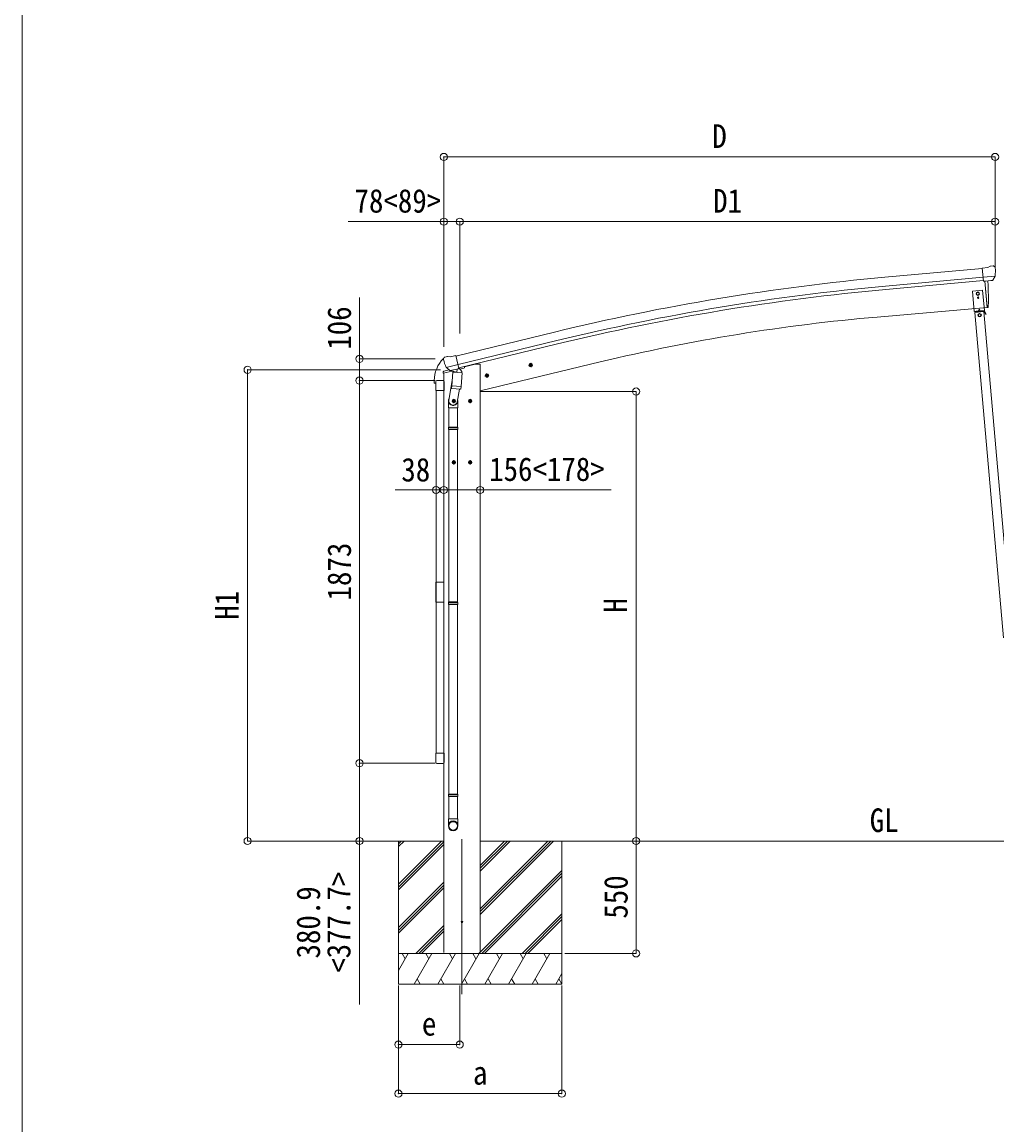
# Model space of a CAD drawing. Units: millimetres at full size, sheet at 1:35. Extents: x -9783 to 9892, y -6828 to 6752.
# Drawn here: x -9783 to -5010, y -2107 to 3291 of the extents above; entities that cross this region are included whole.
import ezdxf
from ezdxf.enums import TextEntityAlignment as Align

# ---------------------------------------------------------------- set-up
doc = ezdxf.new("R2010")
doc.units = ezdxf.units.MM
doc.header["$LTSCALE"] = 35
doc.header["$PDMODE"] = 32
doc.header["$PDSIZE"] = 35
for name, color, linetype, lineweight in [('0-0_0', 7, 'Continuous', 9), ('0-1_本体', 4, 'Continuous', 9), ('0-2_部品', 7, 'Continuous', 9), ('0-8_PARTS2', 2, 'Continuous', 9), ('0-A_寸法', 4, 'Continuous', 9), ('1-1_GLASS', 4, 'Continuous', 9), ('1-2_GLASS_SEAL', 7, 'Continuous', 9), ('1-A', 6, 'Continuous', 9), ('F-0_240', 7, 'Continuous', 9)]:
    doc.layers.add(name, color=color, linetype=linetype, lineweight=lineweight)
doc.styles.add('ＭＳ ゴシック', font='')
doc.styles.get('ＭＳ ゴシック').set_extended_font_data('MS Gothic')

msp = doc.modelspace()

# ---------------------------------------------------------------- linework, layer by layer
at = {"layer": '0-0_0'}
for p, q in [((-8314.55, -717.27), (-7718.21, -717.27)), ((-7940.46, -717.27), (-7940.46, -1417.27)), ((-7940.46, -928.5), (-7729.23, -717.27)), ((-7940.46, -744.66), (-7913.08, -717.27)), ((-7940.46, -730.51), (-7927.22, -717.27)), ((-7940.46, -942.64), (-7718.21, -720.4)), ((-7940.46, -956.79), (-7718.21, -734.54)), ((-7540.21, -1077.03), (-7180.45, -717.27)), ((-7540.21, -1048.75), (-7208.73, -717.27)), ((-7540.21, -1062.89), (-7194.59, -717.27)), ((-7540.21, -864.9), (-7392.58, -717.27)), ((-7540.21, -850.76), (-7406.72, -717.27)), ((-7540.21, -836.62), (-7420.87, -717.27)), ((-7540.21, -717.27), (-4673.88, -717.27)), ((-7140.46, -717.27), (-7140.46, -1417.27)), ((-7546.61, -1267.27), (-7140.46, -861.13)), ((-7532.46, -1267.27), (-7140.46, -875.28)), ((-7518.32, -1267.27), (-7140.46, -889.42)), ((-7940.46, -1140.63), (-7718.21, -918.38)), ((-7940.46, -1154.77), (-7718.21, -932.53)), ((-7940.46, -1168.92), (-7718.21, -946.67)), ((-7334.47, -1267.27), (-7140.46, -1073.27)), ((-7854.97, -1267.27), (-7718.21, -1130.52)), ((-7320.33, -1267.27), (-7140.46, -1087.41)), ((-7306.19, -1267.27), (-7140.46, -1101.55)), ((-7840.83, -1267.27), (-7718.21, -1144.66)), ((-7826.69, -1267.27), (-7718.21, -1158.8)), ((-7140.46, -1267.27), (-7940.46, -1267.27)), ((-7940.46, -1351.1), (-7892.06, -1267.27)), ((-7907.07, -1293.25), (-7922.07, -1267.27)), ((-7863.2, -1417.27), (-7776.59, -1267.27)), ((-7791.6, -1293.26), (-7806.6, -1267.27)), ((-7747.73, -1417.27), (-7661.12, -1267.27)), ((-7676.13, -1293.26), (-7691.13, -1267.27)), ((-7632.26, -1417.27), (-7545.65, -1267.27)), ((-7560.66, -1293.25), (-7575.66, -1267.27)), ((-7516.79, -1417.27), (-7430.18, -1267.27)), ((-7445.18, -1293.25), (-7460.19, -1267.27)), ((-7401.32, -1417.27), (-7314.71, -1267.27)), ((-7344.71, -1267.27), (-7329.71, -1293.25)), ((-7285.85, -1417.27), (-7199.24, -1267.27)), ((-7214.24, -1293.25), (-7229.24, -1267.27)), ((-7848.2, -1391.29), (-7833.2, -1417.27)), ((-7732.73, -1391.29), (-7717.73, -1417.27)), ((-7617.26, -1391.29), (-7602.26, -1417.27)), ((-7501.79, -1391.29), (-7486.79, -1417.27)), ((-7386.32, -1391.29), (-7371.32, -1417.27)), ((-7270.85, -1391.29), (-7255.85, -1417.27)), ((-7170.38, -1417.27), (-7140.46, -1365.46)), ((-7155.38, -1391.29), (-7140.38, -1417.27)), ((-7940.46, -1417.27), (-7140.46, -1417.27))]:
    msp.add_line(p, q, dxfattribs=at)
at = {"layer": '0-1_本体'}
for p, q in [((-5081.9, 2085.43), (-5559.42, 2042.22)), ((-5078.14, 2042.43), (-5555.53, 1999.24)), ((-5076.68, 2025.66), (-5554.01, 1982.47)), ((-5069.44, 2023.27), (-5058.19, 1894.67)), ((-5058.19, 1894.67), (-5596.13, 1847.6)), ((-7658.74, 1656.61), (-7175.87, 1774.09)), ((-7648.67, 1614.64), (-7165.66, 1732.11)), ((-7644.74, 1598.27), (-7161.68, 1715.75)), ((-6952.13, 1627.65), (-7540.18, 1486.47)), ((-7718.21, -1263.54), (-7718.21, 1573.02)), ((-7616.22, 1603.98), (-7564.21, 1616.46)), ((-7540.21, 1616.46), (-7564.21, 1616.46)), ((-7540.21, 1616.46), (-7540.21, -1263.54))]:
    msp.add_line(p, q, dxfattribs=at)
at = {"layer": '0-1_本体', "color": 6}
for p, q in [((-8131.07, 1642.62), (-8131.07, 1536.62)), ((-8131.07, -336.38), (-8131.07, 1536.62)), ((-7718.21, 1001.09), (-7756.22, 1001.09)), ((-6776.7, -717.27), (-6776.7, -1267.27))]:
    msp.add_line(p, q, dxfattribs=at)
at = {"layer": '0-1_本体'}
for centre, radius, start, end in [((-4563.29, -8967.78), 11054.98, 95.16866, 103.66973), ((-4563.29, -8967.78), 11011.82, 95.16974, 103.66973), ((-4563.29, -8967.78), 10994.98, 95.16974, 103.66973), ((-4797.12, -7368.05), 9250.23, 94.95525, 103.47191)]:
    msp.add_arc(centre, radius, start, end, dxfattribs=at)
at = {"layer": '0-2_部品'}
for p, q in [((-5055.5, 2089.64), (-5082.07, 2087.32)), ((-5076.41, 2022.66), (-5082.07, 2087.32)), ((-5055.5, 2089.64), (-5043.78, 2096.41)), ((-5028.88, 2098), (-5042.55, 2096.8)), ((-5019.75, 2092.24), (-5025.23, 2096.84)), ((-5018.68, 2090.2), (-5018.57, 2088.86)), ((-5019.21, 2047.35), (-5078.12, 2042.2)), ((-5066.45, 2023.53), (-5076.41, 2022.66)), ((-5058.39, 1896.94), (-5069.44, 2023.27)), ((-5032.85, 2026.47), (-5040.55, 2025.8)), ((-5030.46, 2027.87), (-5019.52, 2046.81)), ((-5058.15, 1894.17), (-5058.39, 1896.94)), ((-5055.53, 1894.56), (-5058.15, 1894.17)), ((-7720.2, 1641.03), (-7719.93, 1639.88)), ((-7715.98, 1649.61), (-7719.84, 1643.31)), ((-7712.89, 1651.86), (-7699.7, 1655.02)), ((-7685.15, 1652.35), (-7698.41, 1655.05)), ((-7685.15, 1652.35), (-7659.21, 1658.57)), ((-7290.85, 1619.76), (-7298.15, 1618.01)), ((-7290.65, 1602.84), (-7295.32, 1622.29)), ((-7285.68, 1614.31), (-7290.85, 1619.76)), ((-7720.78, 1572.41), (-7677.75, 1582.73)), ((-7720.78, 1579.3), (-7720.78, 1572.41)), ((-7692.32, 1588.49), (-7718.48, 1582.21)), ((-7706.15, 1600.73), (-7648.64, 1614.53)), ((-7689.3, 1585.82), (-7705.67, 1600.31)), ((-7686.59, 1585.25), (-7679.07, 1587.05)), ((-7685.75, 1585.36), (-7684.22, 1585.72)), ((-7684.22, 1585.72), (-7647.52, 1594.53)), ((-7682.38, 1585.49), (-7682.43, 1584.75)), ((-7681.68, 1583.71), (-7655.86, 1577.28)), ((-7674.76, 1578.37), (-7679.43, 1511.53)), ((-7629.07, 1575.17), (-7674.76, 1578.37)), ((-7672.98, 1581.55), (-7673.21, 1578.26)), ((-7653.47, 1592.71), (-7654.49, 1578.1)), ((-7647.52, 1594.53), (-7645.99, 1594.9)), ((-7644.43, 1597.01), (-7643.49, 1596.94)), ((-7643.49, 1596.94), (-7630.18, 1581.62)), ((-7639.19, 1591.99), (-7620.06, 1596.59)), ((-7633.75, 1508.33), (-7629.07, 1575.17)), ((-7630.18, 1581.62), (-7630.62, 1575.28)), ((-7616.22, 1605.2), (-7616.22, 1601.45)), ((-7512.08, 1566.65), (-7514.22, 1559.45)), ((-7504.79, 1568.4), (-7512.08, 1566.65)), ((-7504.58, 1551.48), (-7509.25, 1570.93)), ((-7499.62, 1562.95), (-7504.79, 1568.4)), ((-7302.71, 1610.23), (-7283.26, 1614.9)), ((-7298.15, 1618.01), (-7300.28, 1610.81)), ((-7287.82, 1607.12), (-7285.68, 1614.31)), ((-7677.7, 1536.3), (-7693.62, 1440.13)), ((-7680.29, 1499.06), (-7679.42, 1511.53)), ((-7633.75, 1508.33), (-7679.43, 1511.53)), ((-7516.64, 1558.87), (-7497.19, 1563.54)), ((-7501.75, 1555.76), (-7499.62, 1562.95)), ((-7679.9, 1497.71), (-7679.9, 1497.71)), ((-7678.45, 1496.93), (-7636.75, 1494.01)), ((-7642.18, 1494.39), (-7652.91, 1430.8)), ((-7633.76, 1508.34), (-7634.65, 1495.64)), ((-7695.77, 1402.96), (-7695.77, 1437.32)), ((-7659.21, 1436.22), (-7679.21, 1436.22)), ((-7669.21, 1443.73), (-7675.71, 1439.98)), ((-7675.71, 1439.98), (-7675.71, 1432.47)), ((-7675.71, 1432.47), (-7669.21, 1428.72)), ((-7669.21, 1426.22), (-7669.21, 1446.22)), ((-7662.71, 1439.98), (-7669.21, 1443.73)), ((-7649.77, 1437.62), (-7649.77, 1402.96)), ((-7579.21, 1436.22), (-7599.21, 1436.22)), ((-7589.21, 1443.73), (-7595.71, 1439.98)), ((-7595.71, 1439.98), (-7595.71, 1432.47)), ((-7595.71, 1432.47), (-7589.21, 1428.72)), ((-7589.21, 1426.22), (-7589.21, 1446.22)), ((-7582.71, 1439.98), (-7589.21, 1443.73)), ((-7649.77, 1402.96), (-7695.77, 1402.96)), ((-7693.77, 1402.96), (-7693.77, 1308.96)), ((-7651.77, 1402.96), (-7651.77, 1308.96)), ((-7695.77, 1306.96), (-7694.77, 1308.96)), ((-7649.77, 1306.96), (-7695.77, 1306.96)), ((-7649.77, 1298.96), (-7695.77, 1298.96)), ((-7650.77, 1308.96), (-7694.77, 1308.96)), ((-7650.77, 1296.96), (-7694.77, 1296.96)), ((-7693.77, 1296.96), (-7693.77, 452.78)), ((-7651.77, 1296.96), (-7651.77, 452.78)), ((-7649.77, 1306.96), (-7650.77, 1308.96)), ((-7649.77, 1298.96), (-7650.77, 1296.96)), ((-7649.77, 1306.96), (-7649.77, 1298.96)), ((-7659.21, 1136.22), (-7679.21, 1136.22)), ((-7669.21, 1143.73), (-7675.71, 1139.98)), ((-7675.71, 1139.98), (-7675.71, 1132.47)), ((-7669.21, 1126.22), (-7669.21, 1146.22)), ((-7662.71, 1139.98), (-7669.21, 1143.73)), ((-7579.21, 1136.22), (-7599.21, 1136.22)), ((-7589.21, 1143.73), (-7595.71, 1139.98)), ((-7595.71, 1139.98), (-7595.71, 1132.47)), ((-7589.21, 1126.22), (-7589.21, 1146.22)), ((-7582.71, 1139.98), (-7589.21, 1143.73)), ((-7675.71, 1132.47), (-7669.21, 1128.72)), ((-7595.71, 1132.47), (-7589.21, 1128.72)), ((-7695.77, 450.78), (-7694.77, 452.78)), ((-7649.77, 450.78), (-7695.77, 450.78)), ((-7649.77, 442.78), (-7695.77, 442.78)), ((-7650.77, 452.78), (-7694.77, 452.78)), ((-7650.77, 440.78), (-7694.77, 440.78)), ((-7693.77, 440.78), (-7693.77, -487.41)), ((-7651.77, 440.78), (-7651.77, -487.41)), ((-7649.77, 450.78), (-7650.77, 452.78)), ((-7649.77, 442.78), (-7650.77, 440.78)), ((-7649.77, 450.78), (-7649.77, 442.78)), ((-7695.77, -489.41), (-7694.77, -487.41)), ((-7649.77, -489.41), (-7695.77, -489.41)), ((-7649.77, -497.41), (-7695.77, -497.41)), ((-7650.77, -487.41), (-7694.77, -487.41)), ((-7650.77, -499.41), (-7694.77, -499.41)), ((-7693.77, -499.41), (-7693.77, -609.41)), ((-7651.77, -499.41), (-7651.77, -609.41)), ((-7649.77, -489.41), (-7650.77, -487.41)), ((-7649.77, -497.41), (-7650.77, -499.41)), ((-7649.77, -489.41), (-7649.77, -497.41)), ((-7695.77, -643.55), (-7695.77, -609.41)), ((-7649.77, -609.41), (-7695.77, -609.41)), ((-7649.77, -643.55), (-7649.77, -609.41))]:
    msp.add_line(p, q, dxfattribs=at)
for points in [[(-5066.45, 2023.53), (-5066.18, 2023.46), (-5040.81, 2025.68), (-5040.55, 2025.8)], [(-5052.99, 1897.39), (-5052.15, 1923.02), (-5051.96, 1949.52), (-5052.43, 1976), (-5053.57, 2002.48), (-5055.07, 2024.43)], [(-5019.13, 2047.99), (-5019.42, 2047), (-5019.52, 2046.81)], [(-7653.79, 1593.12), (-7644.06, 1595.46), (-7659.21, 1658.57)], [(-7706.42, 1601.3), (-7705.83, 1600.46), (-7705.67, 1600.31)], [(-7653.79, 1593.12), (-7654.02, 1592.97), (-7678.79, 1587.03), (-7679.07, 1587.05)], [(-7300.28, 1610.81), (-7295.11, 1605.37), (-7287.82, 1607.12)], [(-7514.22, 1559.45), (-7509.05, 1554.01), (-7501.75, 1555.76)], [(-7669.21, 1428.72), (-7662.71, 1432.47), (-7662.71, 1439.98)], [(-7589.21, 1428.72), (-7582.71, 1432.47), (-7582.71, 1439.98)], [(-7695.77, 1306.96), (-7695.77, 1298.96), (-7694.77, 1296.96)], [(-7669.21, 1128.72), (-7662.71, 1132.47), (-7662.71, 1139.98)], [(-7589.21, 1128.72), (-7582.71, 1132.47), (-7582.71, 1139.98)], [(-7695.77, 450.78), (-7695.77, 442.78), (-7694.77, 440.78)], [(-7695.77, -489.41), (-7695.77, -497.41), (-7694.77, -499.41)]]:
    msp.add_lwpolyline(points, dxfattribs=at)
for centre, radius in [((-5104.22, 1961.81), 6.5), ((-7292.98, 1612.56), 8.5), ((-7292.98, 1612.56), 7.7), ((-7506.92, 1561.2), 8.5), ((-7506.92, 1561.2), 7.7), ((-7506.92, 1561.2), 6.5), ((-7292.98, 1612.56), 6.5), ((-7669.21, 1436.22), 8.5), ((-7669.21, 1436.22), 7.7), ((-7669.21, 1436.22), 6.5), ((-7589.21, 1436.22), 8.5), ((-7589.21, 1436.22), 7.7), ((-7589.21, 1436.22), 6.5), ((-7669.21, 1136.22), 8.5), ((-7669.21, 1136.22), 7.7), ((-7669.21, 1136.22), 6.5), ((-7589.21, 1136.22), 8.5), ((-7589.21, 1136.22), 7.7), ((-7589.21, 1136.22), 6.5), ((-7629.21, -1113.54), 4.5)]:
    msp.add_circle(centre, radius, dxfattribs=at)
for centre, radius, start, end in [((-5042.28, 2093.81), 3, 95, 120), ((-5028.45, 2093.01), 5, 50.00648, 94.99352), ((-5220.19, 2071.22), 202.4, 353.4085, 5), ((-5055.98, 1897.53), 3, 278.50322, 357.46219), ((-7523.12, 1687.13), 202.4, 193.5, 205.09125), ((-7711.72, 1647), 5, 103.5, 148.5), ((-7699, 1652.11), 3, 78.5, 103.5), ((-7717.78, 1579.3), 3, 103.5, 180), ((-7685.87, 1585.84), 0.5, 248.23754, 283.5), ((-7682.88, 1585.53), 0.5, 356, 103.5), ((-7681.44, 1584.68), 1, 176, 256), ((-7655.51, 1578.25), 1.03, 250.03897, 351.96569), ((-7652.87, 1592.63), 0.604, 100.59842, 172.20595), ((-7646.1, 1595.39), 0.5, 283.5, 318.76246), ((-7621.22, 1601.45), 5, 283.5, 0), ((-7678.35, 1498.89), 1.95, 175.04017, 217.47766), ((-7678.31, 1498.92), 2, 217.40962, 266), ((-7636.61, 1496), 2, 266, 349.46843), ((-7665.77, 1437.32), 30, 177.45142, 180)]:
    msp.add_arc(centre, radius, start, end, dxfattribs=at)
for centre, major_axis, ratio, start_param, end_param in [((-5014.36, 2094.25), (-15.35, 3.44), 0.101033, 5.9751426, 5.9753737), ((-5021.68, 2089.95), (2.71, -1.31), 0.997474, 0.5366567, 1.3225652), ((-5033.11, 2029.46), (1.62, -2.54), 0.997631, 5.8041905, 5.8929484), ((-5033.18, 2029.57), (-3.5, 2.17), 0.650902, 2.1145521, 2.1873627), ((-5033.06, 2029.38), (1.62, -2.54), 0.997631, 5.965759, 6.7621801), ((-7717.28, 1641.75), (-1.57, -2.57), 0.99628, 4.712389, 5.4996506), ((-7687.31, 1588.07), (-0.73, -2.92), 0.997631, 5.8041905, 6.6006116), ((-7687.25, 1588.3), (2.63, 3.16), 0.650902, 4.0958226, 4.1686332), ((-7687.28, 1588.17), (-0.73, -2.92), 0.997631, 0.3902369, 0.4789948), ((-7672.77, 1437.62), (23, 0), 0.996195, 2.5560258, 6.5663028), ((-7672.77, 1437.62), (21, 0), 0.996195, 2.9349147, 5.9512394), ((-7672.77, -641.81), (-23, 0), 0.996195, 3.1415927, 6.2831853), ((-7672.77, -643.55), (-23, 0), 0.996195, 3.1415927, 6.2831853), ((-7672.77, -643.55), (0, -23.43), 0.981806, 4.712389, 7.8539816)]:
    msp.add_ellipse(centre, major_axis=major_axis, ratio=ratio, start_param=start_param, end_param=end_param, dxfattribs=at)
msp.add_ellipse((-7672.77, -643.55), major_axis=(21, 0), ratio=0.996195, dxfattribs=at)
at = {"layer": '0-8_PARTS2'}
msp.add_line((-7629.21, -708.06), (-7629.21, -1467.27), dxfattribs=at)
at = {"layer": '0-A_寸法', "color": 6}
for p, q in [((-7718.21, 2631.08), (-7718.21, 2314.47)), ((-7718.21, 2631.08), (-5019.21, 2631.08)), ((-5019.21, 2631.08), (-5019.21, 2314.47)), ((-7718.21, 2314.47), (-8186.32, 2314.47)), ((-7718.21, 2314.47), (-7718.21, 1702.24)), ((-7718.21, 2314.47), (-7640.21, 2314.47)), ((-7640.21, 2314.47), (-7640.21, 1766.61)), ((-7640.21, 2314.47), (-5019.21, 2314.47)), ((-5019.21, 2314.47), (-5019.21, 2085.46)), ((-8678.79, 1589.13), (-7733.7, 1589.13)), ((-8678.79, -717.27), (-8678.79, 1589.13)), ((-7540.21, 1001.09), (-7718.21, 1001.09)), ((-7540.21, 1001.09), (-6899.48, 1001.09)), ((-8678.79, -717.27), (-7950.67, -717.27)), ((-8130.82, -717.27), (-8130.82, -1517.27)), ((-7940.46, -1953.64), (-7940.46, -1424.69)), ((-7940.46, -1713.66), (-7940.46, -1424.69)), ((-7640.21, -1713.66), (-7640.21, -1424.69)), ((-7140.46, -1953.64), (-7140.46, -1424.69)), ((-7640.21, -1713.66), (-7940.46, -1713.66)), ((-7940.46, -1953.64), (-7140.46, -1953.64))]:
    msp.add_line(p, q, dxfattribs=at)
at = {"layer": '0-A_寸法'}
for p, q in [((-5103.7, 1942.32), (-5104.52, 1942.33)), ((-5101.25, 1941.46), (-5100.43, 1941.44)), ((-5074.46, 1874.07), (-5118.29, 1870.24)), ((-5118.26, 1870.23), (-4978.38, 277.11)), ((-5073.54, 1877.16), (-5117.06, 1873.36)), ((-5116.79, 1870.37), (-5117.06, 1873.36)), ((-5102.35, 1871.63), (-5102.61, 1874.62)), ((-5102.39, 1872.13), (-5090.44, 1873.17)), ((-5097.55, 1885.57), (-5101.68, 1876.71)), ((-5097.55, 1885.57), (-5091.94, 1877.56)), ((-5090.39, 1872.68), (-5090.66, 1875.67)), ((-5075.95, 1873.94), (-5076.21, 1876.93)), ((-5075.99, 1874.44), (-5073.32, 1874.67)), ((-5074.43, 1874.08), (-4934.55, 280.95)), ((-5062.84, 1862.09), (-5070.68, 1875.67)), ((-5067.51, 1865.17), (-5065.34, 1866.42))]:
    msp.add_line(p, q, dxfattribs=at)
for points in [[(-5071.9, 1879.31), (-5080.62, 1978.93), (-5130.43, 1974.58), (-5121.71, 1874.96)], [(-5104.22, 1969.32), (-5110.72, 1965.56), (-5110.72, 1958.06), (-5104.22, 1954.31), (-5097.72, 1958.06), (-5097.72, 1965.56)], [(-5081.69, 1876.45), (-5111.58, 1873.84), (-5111.75, 1875.83), (-5081.86, 1878.44)], [(-5094.98, 1863.72), (-5101.48, 1859.97), (-5101.48, 1852.46), (-5094.98, 1848.71), (-5088.48, 1852.46), (-5088.48, 1859.97)]]:
    msp.add_lwpolyline(points, close=True, dxfattribs=at)
for points in [[(-5102.04, 1943.11), (-5102.03, 1943.93), (-5102.85, 1943.94), (-5102.86, 1943.12)], [(-5104.52, 1942.33), (-5104.53, 1941.51), (-5103.71, 1941.5)], [(-5102.9, 1940.66), (-5102.92, 1939.84), (-5102.1, 1939.83), (-5102.08, 1940.65)], [(-5100.43, 1941.44), (-5100.42, 1942.26), (-5101.24, 1942.28)], [(-5062.84, 1862.09), (-5065.01, 1860.84), (-5072.85, 1874.42)]]:
    msp.add_lwpolyline(points, dxfattribs=at)
for centre, radius in [((-5104.22, 1961.81), 8.5), ((-5104.22, 1961.81), 7.7), ((-5102.47, 1941.89), 3.75), ((-5094.98, 1856.21), 8.5), ((-5094.98, 1856.21), 7.7), ((-5094.98, 1856.21), 6.5)]:
    msp.add_circle(centre, radius, dxfattribs=at)
for centre, radius, start, end in [((-5103.72, 1940.68), 0.82, 359, 89), ((-5103.68, 1943.14), 0.82, 269, 359), ((-5101.26, 1940.64), 0.82, 89, 179), ((-5101.22, 1943.1), 0.82, 179, 269), ((-5073.28, 1874.17), 3, 30, 95), ((-5073.28, 1874.17), 0.5, 30, 95)]:
    msp.add_arc(centre, radius, start, end, dxfattribs=at)
at = {"layer": '0-A_寸法', "color": 6}
for p in [(-7718.21, 2631.08), (-5019.21, 2631.08), (-7718.21, 2314.47), (-7640.21, 2314.47), (-5019.21, 2314.47), (-8678.79, 1589.13), (-7718.21, 1001.09), (-7540.21, 1001.09), (-8678.79, -717.27), (-8130.82, -717.27), (-7940.46, -1713.66), (-7640.21, -1713.66), (-7940.46, -1953.64), (-7140.46, -1953.64)]:
    msp.add_point(p, dxfattribs=at)
at = {"layer": '1-1_GLASS'}
for p, q in [((-7756.22, 1488.12), (-7756.22, -287.88)), ((-7718.21, 1488.12), (-7718.21, -287.88))]:
    msp.add_line(p, q, dxfattribs=at)
at = {"layer": '1-2_GLASS_SEAL'}
for p, q in [((-7764.72, 1536.6), (-7764.72, 1524.85)), ((-7764.22, 1524.35), (-7757.96, 1524.35)), ((-7757.46, 1531.61), (-7757.46, 1524.85)), ((-7757.22, 1488.12), (-7757.22, 1531.82)), ((-7751.72, 1537.32), (-7722.72, 1537.32)), ((-7751.46, 1537.61), (-7718.21, 1537.61)), ((-7717.22, 1531.82), (-7717.22, 1488.12)), ((-7717.22, 1488.12), (-7757.22, 1488.12)), ((-7757.22, -287.88), (-7757.22, -331.58)), ((-7717.22, -287.88), (-7757.22, -287.88)), ((-7717.22, -331.58), (-7717.22, -287.88)), ((-7751.72, -337.08), (-7722.72, -337.08))]:
    msp.add_line(p, q, dxfattribs=at)
msp.add_lwpolyline([(-7757.46, 549.11), (-7717.46, 549.11), (-7717.46, 451.11), (-7757.46, 451.11)], close=True, dxfattribs=at)
for centre, radius, start, end in [((-7612.46, 1536.6), 152.26, 135.14293, 180), ((-7715.97, 1638.63), 6.95, 105.94697, 129.45641), ((-7764.22, 1524.85), 0.5, 180, 270), ((-7757.96, 1524.85), 0.5, 270, 0), ((-7751.46, 1531.61), 6, 90, 180), ((-7751.72, 1531.82), 5.5, 90, 180), ((-7722.72, 1531.82), 5.5, 0, 90), ((-7751.72, -331.58), 5.5, 180, 270), ((-7722.72, -331.58), 5.5, 270, 0)]:
    msp.add_arc(centre, radius, start, end, dxfattribs=at)
at = {"layer": '1-A'}
for p, q in [((-8131.07, 1642.62), (-8131.07, 1942.62)), ((-8131.07, 1642.62), (-7760.48, 1642.62)), ((-8131.07, 1536.62), (-7760.48, 1536.62)), ((-6776.7, 1482.73), (-7539.46, 1482.73)), ((-6776.7, -717.27), (-6776.7, 1482.73)), ((-7756.22, 1001.09), (-7956.22, 1001.09)), ((-8131.07, -336.38), (-7760.48, -336.38)), ((-8131.07, -336.38), (-7760.48, -336.38)), ((-8131.07, -717.27), (-8131.07, -336.38)), ((-6776.7, -717.27), (-7126.06, -717.27)), ((-6776.7, -1267.27), (-7126.06, -1267.27))]:
    msp.add_line(p, q, dxfattribs=at)
for p in [(-8131.07, 1642.62), (-8131.07, 1536.62), (-6776.7, 1482.73), (-7756.22, 1001.09), (-7718.21, 1001.09), (-8131.07, -336.38), (-8131.07, -717.27), (-6776.7, -717.27), (-6776.7, -1267.27)]:
    msp.add_point(p, dxfattribs=at)
at = {"layer": 'F-0_240', "color": 5}
msp.add_line((-9783.03, 6751.9), (-9783.03, -6828.1), dxfattribs=at)

# ---------------------------------------------------------------- texts
at = {"layer": '0-0_0', "style": 'ＭＳ ゴシック', "width": 0.9}
msp.add_text('GL', height=115.5, dxfattribs=at).set_placement((-5633.02, -707.77), align=Align.BOTTOM_LEFT)
at = {"layer": '0-A_寸法', "color": 7, "style": 'ＭＳ ゴシック', "width": 0.9}
for s, p in [('D', (-6403.71, 2640.58)), ('78<89>', (-8155.2, 2323.97)), ('D1', (-6399.71, 2323.97)), ('156<178>', (-7496.26, 1010.59)), ('e', (-7825.46, -1704.16)), ('a', (-7575.46, -1944.14))]:
    msp.add_text(s, height=115.5, dxfattribs=at).set_placement(p, align=Align.BOTTOM_LEFT)
for s, p in [('H1', (-8688.29, 365.93)), ('H', (-6786.2, 400.93))]:
    msp.add_text(s, height=115.5, rotation=90, dxfattribs=at).set_placement(p, align=Align.BOTTOM_LEFT)
at = {"layer": '1-A', "color": 7, "style": 'ＭＳ ゴシック', "width": 0.9}
for s, p in [('106', (-8138.07, 1687.62)), ('1873', (-8138.07, 460.12)), ('<377.7>', (-8140.57, -1362.27)), ('550', (-6783.7, -1097.27)), ('380.9', (-8289.46, -1292.27))]:
    msp.add_text(s, height=115.5, rotation=90, dxfattribs=at).set_placement(p, align=Align.BOTTOM_LEFT)
msp.add_text('38', height=115.5, dxfattribs=at).set_placement((-7926.22, 1008.09), align=Align.BOTTOM_LEFT)

doc.saveas('drawing.dxf')
